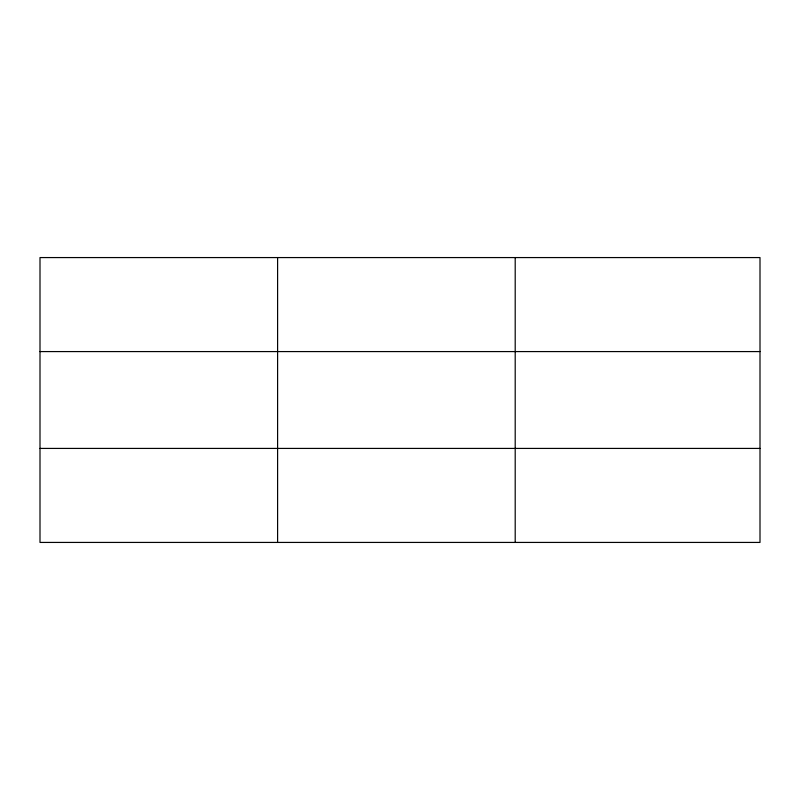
<?xml version="1.0" encoding="UTF-8"?>
<svg xmlns="http://www.w3.org/2000/svg" width="800" height="800" viewBox="0 0 800 800"><rect width="100%" height="100%" fill="white"/><g stroke="black" fill="none" stroke-linecap="round" stroke-linejoin="round"><path stroke-width="1.2" d="M277.6 542.43L277.6 257.57M515.2 542.43L515.2 257.57M760 351.58L760 257.57L40 257.57L40 542.43L760 542.43L760 351.58L40 351.58M40 448.42L760 448.42"/></g></svg>
